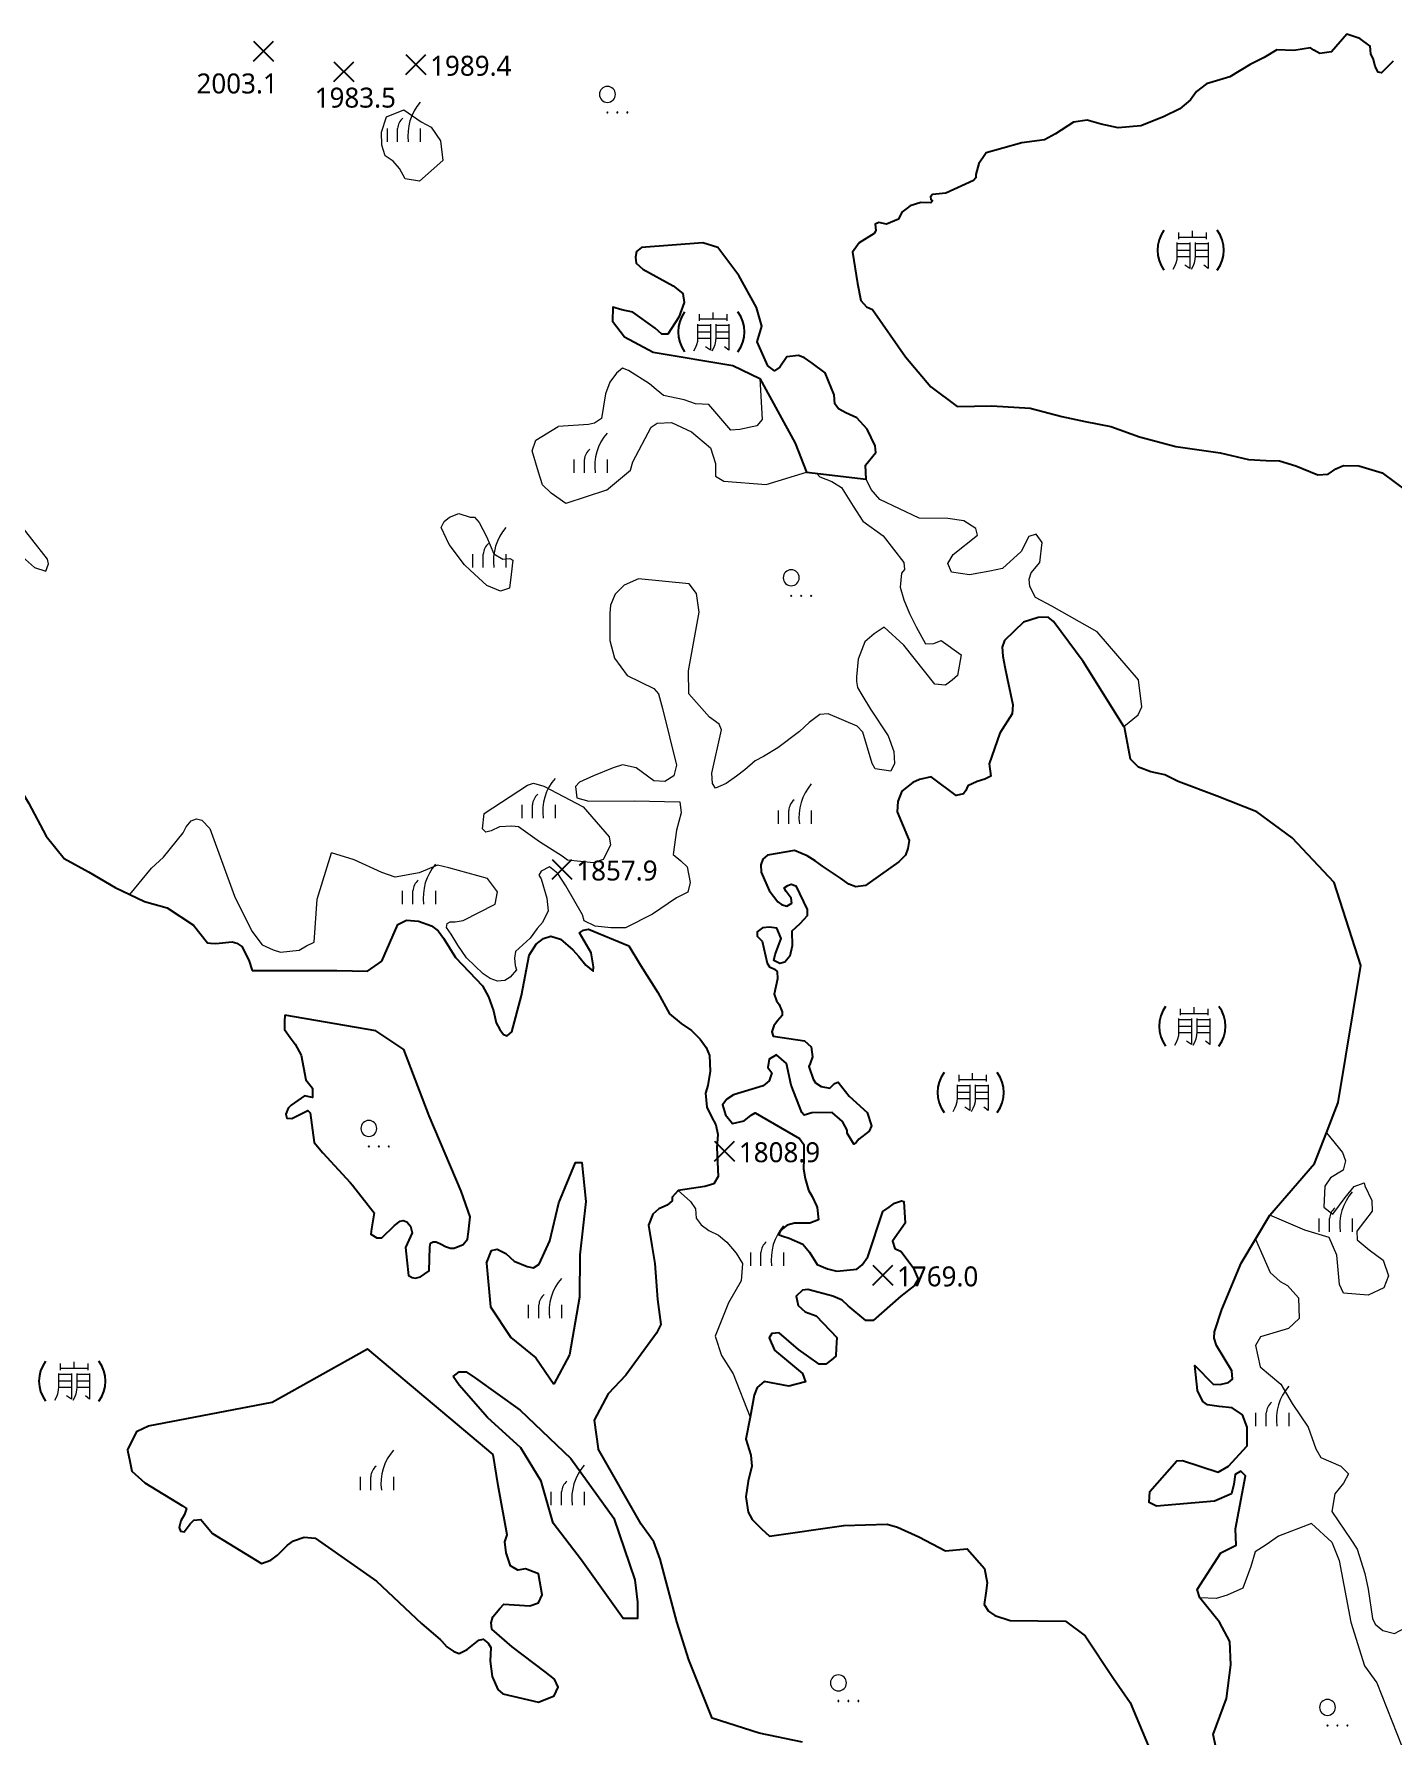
# Model space of a CAD drawing. Header units: metres. Extents: x 232867 to 235443, y 2535802 to 2538582.
# Drawn here: x 233607 to 234118, y 2537208 to 2537847 of the extents above; entities that cross this region are included whole.
import ezdxf

# ---------------------------------------------------------------- set-up
doc = ezdxf.new("R2010")
doc.units = ezdxf.units.M
doc.layers.add('9710500', color=3, linetype='Continuous', lineweight=20)
doc.layers.add('9720000', color=3, linetype='Continuous', lineweight=20)
doc.layers.add('9790201', color=34, linetype='145', lineweight=20, true_color=0xa55200)
doc.layers.add('9810200', color=7, linetype='Continuous')
doc.layers.add('9820205', color=34, linetype='Continuous', true_color=0xa55200)
doc.styles.add('LMP', font='')
doc.styles.get('LMP').set_extended_font_data('Microsoft JhengHei')
doc.linetypes.add('145', pattern='A,0,-7.5,[10,base.shx,S=1,R=0,X=0,Y=0]', length=7.5)

# ---------------------------------------------------------------- blocks, each defined once
blk = doc.blocks.new('98225')
at = {"lineweight": 0}
for points in [[(-4.3718, 4.121213), (-4.3718, 6.620776)], [(0.625848, 7.246036), (0.625848, 4.746473)], [(5.936866, 4.121213), (5.936866, 6.620776)], [(-6.557994, -7.127561), (-5.892824, -5.979033), (-5.403554, -4.744772), (-5.10201, -3.451385), (-4.997061, -2.128435), (-4.997061, -1.815065), (-4.997061, 2.87217)], [(-4.997061, 2.558801), (-0.311303, 2.558801), (-0.311303, -2.128435), (-0.311303, -6.81567), (-2.185606, -5.565149)], [(-4.997061, 0.059238), (-0.311303, 0.059238)], [(5.936866, 4.746473), (4.999714, 4.746473), (0.313957, 4.746473), (-4.3718, 4.746473)], [(-0.311303, 2.87217), (-0.311303, 2.558801)], [(0.313957, -7.127561), (0.979128, -5.979033), (1.468397, -4.744772), (1.769941, -3.451385), (1.876369, -2.128435), (1.876369, 2.558801), (1.876369, 2.87217)], [(1.876369, 2.558801), (6.560648, 2.558801)], [(1.876369, 0.059238), (6.560648, 0.059238)], [(6.560648, 2.87217), (6.560648, -1.815065), (6.560648, -6.503779), (6.560648, -6.81567), (4.999714, -5.565149)], [(-0.311303, -2.440326), (-4.997061, -2.440326)], [(6.560648, -2.440326), (1.876369, -2.440326)]]:
    blk.add_lwpolyline(points, dxfattribs=at)
for start, end in [(143.130102, 216.869898), (323.130102, 36.869898)]:
    blk.add_arc((0, 0), 12.5, start, end)
blk = doc.blocks.new('97132')
at = {"linetype": 'Continuous'}
for points in [[(-3.2, 6.8, 1), (2.8, 6.8, 1)], [(-0.4, 0, 1), (0, 0, 1)], [(3.35, 0, 1), (3.75, 0, 1)], [(7.1, 0, 1), (7.5, 0, 1)]]:
    blk.add_lwpolyline(points, format="xyb", close=True, dxfattribs=at)
blk = doc.blocks.new('97200')
at = {"linetype": 'Continuous'}
for points in [[(6.25, 15, 0.214635), (1.75, 0)], [(-0.25, 9, 0.201941), (-2.25, 5)]]:
    blk.add_lwpolyline(points, format="xyb", dxfattribs=at)
for points in [[(-6.25, 5), (-6.25, 0)], [(-2.25, 0), (-2.25, 5)], [(6.25, 5), (6.25, 0)]]:
    blk.add_lwpolyline(points, dxfattribs=at)
blk = doc.blocks.new('98120')
at = {"linetype": 'Continuous'}
for points in [[(-3.75, -3.75), (3.75, 3.75)], [(-3.75, 3.75), (3.75, -3.75)]]:
    blk.add_lwpolyline(points, dxfattribs=at)

msp = doc.modelspace()

# ---------------------------------------------------------------- linework, layer by layer
at = {"layer": '9790201', "flags": 128}
for points in [[(233746.019142, 2537819.012651), (233752.626413, 2537814.459583), (233756.366067, 2537812.515139), (233759.909656, 2537807.28131), (233760.72832, 2537799.944527), (233751.90606, 2537792.206006), (233746.530373, 2537793.042105), (233744.421362, 2537796.862031), (233742.100117, 2537799.693982), (233739.017955, 2537801.643401), (233737.784062, 2537805.689142), (233737.636361, 2537810.619487), (233739.57227, 2537816.343245)], [(233523.467089, 2537770.294435), (233520.095279, 2537771.787361), (233518.040738, 2537770.90413), (233516.318057, 2537769.047268), (233514.163072, 2537766.970213), (233511.57142, 2537765.323695), (233510.171152, 2537763.903115), (233510.17842, 2537762.818567), (233512.804236, 2537759.36771), (233519.211634, 2537758.006218), (233522.691884, 2537756.514113), (233531.415769, 2537749.313297), (233533.718446, 2537745.534614), (233533.192965, 2537743.036051), (233528.979803, 2537740.618039), (233523.442831, 2537741.552278), (233520.192545, 2537741.093838), (233517.272666, 2537739.878678), (233515.875305, 2537738.024278), (233511.148293, 2537731.372427), (233509.151902, 2537721.812814), (233509.269791, 2537720.403722), (233512.966921, 2537718.913258), (233515.46249, 2537718.715224), (233519.372138, 2537717.87713), (233523.074356, 2537715.627483), (233526.140472, 2537711.203816), (233529.651251, 2537705.15661), (233529.871038, 2537704.724433), (233534.004834, 2537702.803432), (233537.153223, 2537702.284958), (233539.535265, 2537702.845287), (233541.813227, 2537702.754066), (233543.230214, 2537701.680187), (233543.252747, 2537698.318089), (233542.199604, 2537693.646327), (233543.761374, 2537687.15053), (233548.315846, 2537687.184998), (233556.893494, 2537685.62301), (233565.962324, 2537675.496377), (233568.37344, 2537671.718515), (233576.330251, 2537665.704957), (233579.250857, 2537666.811663), (233580.976445, 2537668.234706), (233582.381801, 2537668.896103), (233585.644445, 2537667.510812), (233587.28994, 2537664.703298), (233603.850802, 2537649.967345), (233607.213599, 2537646.872988), (233611.45531, 2537645.568039), (233612.550911, 2537648.250465), (233612.093216, 2537650.029753), (233600.405931, 2537665.094667), (233589.39151, 2537679.496143), (233576.149408, 2537693.880752), (233571.178599, 2537704.093949), (233568.497784, 2537705.187871), (233565.60636, 2537704.497446), (233561.87098, 2537696.89246), (233559.656979, 2537694.870099), (233556.976164, 2537695.964022), (233539.71208, 2537712.100932), (233536.302167, 2537722.103102), (233535.842952, 2537724.105223), (233537.37953, 2537727.45952), (233545.353581, 2537734.205223), (233547.119007, 2537736.669876), (233547.315937, 2537740.459719), (233545.280628, 2537744.901192)], [(233771.044943, 2537665.880566), (233772.61032, 2537665.892418), (233774.413614, 2537663.892677), (233777.135228, 2537658.544232), (233779.864782, 2537652.077296), (233783.233454, 2537650.089406), (233785.915369, 2537650.333422), (233787.03826, 2537649.670792), (233786.405494, 2537644.296951), (233785.771141, 2537639.146808), (233782.424701, 2537638.00292), (233777.26544, 2537640.200963), (233770.962644, 2537645.969715), (233768.935725, 2537647.967763), (233763.067477, 2537655.529489), (233760.114297, 2537661.994732), (233761.216545, 2537664.240182), (233763.218057, 2537665.821309), (233766.786534, 2537667.190588)], [(233823.28648, 2537545.659839), (233823.763896, 2537542.587016), (233821.068698, 2537537.211323), (233817.433249, 2537535.930428), (233807.631741, 2537536.881679), (233805.570449, 2537538.461259), (233797.104795, 2537543.75243), (233789.206142, 2537549.38972), (233786.698214, 2537549.712554), (233782.030499, 2537549.44932), (233778.852214, 2537547.944003), (233776.919388, 2537547.473596), (233775.657729, 2537548.717406), (233776.300545, 2537554.419382), (233792.624829, 2537565.13963), (233794.783808, 2537565.839633), (233798.66404, 2537564.729597), (233813.525145, 2537556.980132)]]:
    msp.add_lwpolyline(points, close=True, dxfattribs=at)
for points in [[(233879.949641, 2537717.930795), (233880.742878, 2537702.511839), (233878.718824, 2537700.228139), (233872.380035, 2537698.819125), (233868.980575, 2537698.566551), (233860.746418, 2537708.258234), (233855.756444, 2537708.447294), (233851.436723, 2537710.002455), (233843.71588, 2537711.531868), (233840.978363, 2537713.77952), (233838.467587, 2537716.028889), (233830.495073, 2537720.958961), (233828.221011, 2537721.849095), (233825.966891, 2537720.017329), (233823.497665, 2537716.596071), (233821.942051, 2537712.274378), (233820.423001, 2537702.962534), (233817.715399, 2537701.127335), (233815.451308, 2537700.656519), (233804.134694, 2537699.991963)], [(233822.291901, 2537675.983035), (233807.02463, 2537670.931487), (233801.405414, 2537674.915731), (233798.252429, 2537678.023806), (233796.653705, 2537682.709621), (233794.360286, 2537690.745832), (233795.673454, 2537694.782562), (233804.134694, 2537699.991963)], [(233822.291901, 2537675.983035), (233831.240154, 2537683.458645), (233832.123853, 2537686.641062), (233839.058107, 2537699.623305), (233841.313888, 2537701.228246), (233846.754021, 2537701.496269), (233854.263081, 2537697.923714), (233861.336939, 2537691.85265), (233863.194081, 2537685.968931), (233863.228982, 2537681.205604), (233866.416658, 2537679.415035), (233882.298532, 2537678.174244), (233897.456971, 2537682.825755)], [(233901.20078, 2537682.375334), (233902.458579, 2537681.048919), (233907.006704, 2537679.268649), (233910.651186, 2537677.027864), (233915.010795, 2537670.028901), (233918.680207, 2537664.385739), (233926.204224, 2537658.771758), (233933.986559, 2537648.849818), (233934.233244, 2537646.129633), (233933.109508, 2537644.7601), (233932.69425, 2537639.53969), (233934.0896, 2537634.786663), (233936.168498, 2537629.585135), (233938.699217, 2537624.613865), (233942.146873, 2537618.288511), (233945.321254, 2537618.312543), (233948.033842, 2537619.467267), (233955.556197, 2537614.080112), (233954.252254, 2537606.35776), (233952.224876, 2537604.52771), (233949.744016, 2537602.694227), (233945.659346, 2537603.116979), (233933.987505, 2537617.773065), (233926.681919, 2537624.522888), (233922.874156, 2537622.034857), (233919.320082, 2537618.926477), (233916.819591, 2537612.419083)], [(234016.733368, 2537587.173643), (234022.143587, 2537591.524516), (234023.48243, 2537594.483542), (234022.273935, 2537604.682088), (234006.72256, 2537622.711368), (233989.645486, 2537632.336105), (233983.498538, 2537635.692134), (233981.427949, 2537639.759536), (233981.181265, 2537642.47972), (233981.843207, 2537644.979946), (233985.216076, 2537648.861721), (233986.068198, 2537656.353815), (233983.777516, 2537659.5122), (233981.063266, 2537658.584301), (233978.157176, 2537652.891359), (233971.174725, 2537646.487043), (233966.419802, 2537645.543695), (233958.720564, 2537644.124382), (233951.910011, 2537645.20701), (233950.526295, 2537648.372262), (233952.542039, 2537651.790087), (233961.785256, 2537659.118869), (233961.08675, 2537661.608795), (233956.530316, 2537664.52319), (233950.62839, 2537665.38586), (233939.743138, 2537665.53029), (233924.953422, 2537672.450291), (233921.750789, 2537676.282285), (233919.908604, 2537680.124579)], [(233916.819591, 2537612.419083), (233916.186942, 2537605.835322), (233916.200069, 2537604.020533), (233916.669968, 2537601.755481), (233918.276874, 2537599.045316), (233921.490685, 2537593.624988), (233928.13849, 2537583.693442), (233930.221858, 2537577.810831), (233930.481421, 2537573.275575), (233929.142283, 2537570.316241), (233923.240349, 2537571.178993), (233922.091856, 2537573.212045), (233918.605355, 2537584.982418), (233916.548241, 2537587.235451), (233905.630022, 2537591.916855), (233902.457233, 2537591.665968), (233898.397155, 2537588.68603), (233894.793849, 2537585.255828), (233886.675333, 2537579.069102), (233881.256426, 2537575.852013), (233878.093482, 2537574.240034), (233874.263431, 2537570.808115), (233871.10541, 2537568.515591), (233867.270436, 2537565.764218), (233863.202153, 2537563.918522), (233862.055301, 2537565.724726), (233861.800661, 2537569.579436), (233865.537181, 2537585.941726), (233864.615433, 2537587.976496), (233860.967822, 2537590.671207), (233853.194497, 2537599.459925), (233853.132143, 2537608.080172), (233857.054386, 2537630.115396), (233856.096538, 2537637.140835), (233853.349344, 2537640.749809), (233834.287996, 2537642.647216), (233828.862525, 2537640.337522), (233825.485964, 2537636.909037), (233823.70154, 2537632.812025), (233823.497768, 2537629.634427), (233823.571608, 2537619.426239), (233825.206409, 2537612.859648), (233830.01564, 2537606.317095), (233840.02852, 2537601.401975), (233841.857248, 2537599.374073), (233843.257099, 2537593.940008), (233848.626479, 2537572.655729), (233847.52229, 2537568.563869), (233844.135883, 2537566.496476), (233840.052832, 2537566.692418), (233833.441128, 2537571.633294), (233828.217788, 2537572.728045), (233824.824818, 2537571.568047), (233817.363565, 2537568.562353), (233812.164839, 2537566.254375), (233810.58911, 2537564.654415), (233811.073777, 2537560.347726), (233815.618523, 2537559.020974), (233832.624397, 2537559.149751), (233849.860298, 2537558.826548), (233850.343325, 2537554.746707), (233848.576951, 2537548.15436), (233847.282117, 2537539.070113), (233850.247851, 2537536.597099), (233852.53171, 2537534.345783), (233853.708099, 2537528.456304), (233852.827373, 2537524.819858), (233848.533986, 2537522.745597), (233839.508491, 2537516.552003), (233829.341066, 2537511.484067), (233823.899186, 2537511.442858), (233817.998894, 2537512.078762), (233813.902716, 2537514.089493), (233813.206072, 2537516.352828), (233807.005194, 2537527.195203), (233804.02305, 2537531.936702), (233800.83057, 2537534.407999), (233797.667626, 2537532.79602), (233796.772133, 2537531.201212), (233797.688958, 2537529.846988), (233799.782172, 2537522.603285), (233800.270121, 2537517.842898), (233798.260593, 2537513.517321), (233796.236297, 2537511.233381), (233793.541611, 2537507.583199), (233788.102199, 2537502.597532), (233787.658409, 2537500.052227), (233787.909094, 2537497.281097), (233788.382496, 2537495.667083), (233786.092806, 2537492.876709), (233784.022543, 2537491.705598), (233781.25287, 2537491.45353), (233778.474971, 2537492.35683), (233775.921435, 2537494.186171), (233769.643195, 2537500.14684), (233766.375443, 2537504.974886), (233763.805456, 2537509.114961), (233762.170757, 2537511.64452), (233762.391829, 2537513.032709), (233763.54161, 2537513.734677), (233765.389156, 2537513.748673), (233768.388127, 2537514.233562), (233780.354399, 2537520.332441), (233781.245269, 2537524.960904), (233777.513986, 2537530.016524), (233762.934952, 2537534.065626), (233758.771395, 2537534.958428), (233751.86284, 2537532.133064), (233742.867572, 2537530.447321), (233737.773661, 2537532.257418), (233727.34667, 2537537.03123), (233718.899781, 2537539.695593)], [(233643.057419, 2537523.991775), (233651.183799, 2537533.845819), (233655.707722, 2537537.979268), (233663.155986, 2537547.144978), (233664.278311, 2537549.430802), (233666.083473, 2537551.721798), (233668.127265, 2537552.420477), (233670.178927, 2537551.980555), (233673.159925, 2537548.814887), (233682.440699, 2537523.379192), (233688.905135, 2537510.219698), (233692.810748, 2537505.011445), (233696.920366, 2537503.22072), (233699.658013, 2537502.33053), (233706.709283, 2537503.067143), (233709.429618, 2537504.681876), (233712.379139, 2537506.070613), (233713.447958, 2537522.183455), (233718.899781, 2537539.695593)], [(234092.881494, 2537434.355307), (234098.894721, 2537427.006637), (234100.109418, 2537423.915038), (234099.182678, 2537420.330171), (234094.437318, 2537417.43195), (234092.315376, 2537414.315077), (234091.897201, 2537406.440647), (234095.253336, 2537403.842314), (234099.973883, 2537410.07967), (234103.280392, 2537414.159609), (234107.08306, 2537415.61955), (234107.330253, 2537414.428807), (234109.992662, 2537408.962942), (234110.022792, 2537404.908277), (234104.357781, 2537397.471151), (234104.382594, 2537394.132016), (234108.939247, 2537390.35016), (234114.210895, 2537386.57372), (234116.161854, 2537380.62542), (234114.527209, 2537376.081099), (234108.588421, 2537373.412362), (234099.28818, 2537374.057487), (234097.833379, 2537377.385791), (234096.798526, 2537388.350016), (234093.888924, 2537395.006624), (234084.811064, 2537397.800141), (234071.558126, 2537403.37925)], [(233849.167162, 2537412.772846), (233853.85259, 2537408.61568), (233855.734821, 2537405.834831), (233855.992769, 2537402.3429), (233857.873321, 2537399.794964), (233860.681555, 2537397.719908), (233864.419151, 2537395.884818), (233867.463504, 2537393.345699), (233870.985131, 2537389.179716), (233873.341279, 2537385.237829), (233872.922775, 2537378.712738), (233868.093583, 2537370.523751), (233863.063535, 2537357.907654), (233865.443191, 2537350.704985), (233869.916009, 2537343.751099), (233876.237942, 2537327.532808)], [(234066.195883, 2537394.362269), (234071.691482, 2537381.945434), (234075.476139, 2537378.448118), (234078.305421, 2537377.059153), (234082.333746, 2537372.388356), (234082.626538, 2537364.633423), (234078.661373, 2537360.842353), (234068.113849, 2537357.706629), (234066.259242, 2537354.401671), (234067.963166, 2537346.42236), (234075.763867, 2537339.89961), (234080.046387, 2537332.645022), (234085.985462, 2537323.757523), (234088.865622, 2537315.552054), (234090.769354, 2537312.275559), (234098.310596, 2537309.041756), (234101.150405, 2537306.242481), (234099.297551, 2537302.702471), (234096.038829, 2537298.681685), (234094.913472, 2537292.091338), (234102.039309, 2537281.56737), (234104.416343, 2537277.824329), (234107.303521, 2537268.678653), (234108.521863, 2537262.81125), (234110.248595, 2537251.776264), (234111.20397, 2537249.667913), (234114.04027, 2537247.338741), (234118.512071, 2537246.19728), (234127.871078, 2537251.204525), (234129.212032, 2537260.382221), (234131.033306, 2537268.153164), (234133.601374, 2537270.288198), (234137.845297, 2537268.204751), (234140.271455, 2537257.880258), (234141.612877, 2537239.508573)], [(234087.285888, 2537287.569295), (234074.922166, 2537282.702842), (234070.176336, 2537279.56457), (234066.14229, 2537276.90897), (234064.514087, 2537271.407906), (234061.474772, 2537263.27111), (234055.533139, 2537260.601062), (234051.488415, 2537259.377224), (234045.301033, 2537259.591347)], [(234087.285888, 2537287.569295), (234094.969632, 2537280.468278), (234097.64418, 2537273.567961), (234102.108894, 2537250.453649), (234107.239119, 2537234.026311), (234111.817694, 2537227.617697), (234121.295165, 2537203.82543), (234133.388449, 2537181.007538), (234137.466989, 2537177.697462), (234145.378503, 2537172.030013), (234165.6572, 2537166.788189)]]:
    msp.add_lwpolyline(points, dxfattribs=at)
at = {"layer": '9820205', "flags": 128}
for points in [[(234118.007331, 2537837.23267), (234113.556037, 2537832.853702), (234112.292632, 2537833.124482), (234111.155446, 2537835.218434), (234110.574539, 2537837.877276), (234109.577493, 2537839.972288), (234109.274725, 2537842.913576), (234105.468447, 2537845.828352), (234100.550685, 2537847.473183), (234094.855262, 2537840.842073), (234090.376126, 2537840.107326), (234088.124243, 2537841.351819), (234086.855484, 2537842.323411), (234080.696805, 2537841.295613), (234074.248208, 2537841.527155), (234069.504854, 2537838.687852), (234064.199868, 2537835.984469), (234056.526417, 2537831.440947), (234047.858063, 2537828.712112), (234044.095691, 2537825.880232), (234041.736864, 2537822.778632), (234037.838636, 2537819.385042), (234031.694949, 2537816.394971), (234023.17209, 2537812.966385), (234014.628883, 2537812.200884), (234008.17172, 2537813.553725), (234002.974748, 2537815.056272), (233997.79491, 2537814.316223), (233991.10137, 2537809.920286), (233986.914294, 2537807.645874), (233978.37323, 2537806.600048), (233971.241065, 2537804.58369), (233964.9476, 2537802.85402), (233963.701329, 2537800.882203), (233962.175849, 2537798.768102), (233961.085781, 2537794.69491), (233961.095419, 2537793.433449), (233960.262073, 2537792.44595), (233949.787957, 2537787.600893), (233944.746118, 2537787.142229), (233944.051841, 2537786.295952), (233944.199478, 2537785.315876), (233944.764322, 2537784.759469), (233944.209115, 2537784.054415), (233940.424256, 2537784.165944), (233936.369824, 2537782.873729), (233935.255126, 2537782.024271), (233933.304941, 2537780.467638), (233932.062954, 2537777.935172), (233927.453315, 2537775.937903), (233924.645154, 2537776.617505), (233923.248034, 2537776.046251), (233923.546519, 2537773.665612), (233922.854384, 2537772.53901), (233917.275543, 2537768.992532), (233914.779788, 2537765.469385), (233916.551425, 2537753.708473), (233917.861947, 2537747.27055), (233919.982257, 2537744.903697), (233922.231999, 2537743.939529), (233934.701418, 2537726.092071), (233944.177561, 2537714.809974), (233954.04414, 2537707.455604), (233967.07612, 2537707.694391), (233981.51807, 2537706.822485), (233993.454629, 2537703.688893), (234002.158321, 2537701.79237), (234011.842996, 2537699.903271), (234022.663786, 2537696.060383), (234036.286312, 2537692.378867), (234052.982287, 2537689.982143), (234063.652228, 2537687.539817), (234070.242036, 2537687.169173), (234075.288159, 2537687.067189), (234081.329186, 2537685.150517), (234089.624237, 2537681.709027), (234093.546025, 2537682.019045), (234096.47398, 2537684.003588), (234099.267148, 2537685.286259), (234105.013973, 2537685.189577), (234113.864231, 2537682.453141), (234123.165966, 2537675.655178)], [(233919.908604, 2537680.124579), (233919.643638, 2537685.33984), (233923.463342, 2537690.132348), (233923.218319, 2537692.625707), (233920.224145, 2537698.954494), (233916.337963, 2537703.234989), (233912.243321, 2537705.018692), (233909.51079, 2537706.585868), (233908.137046, 2537708.39017), (233907.885375, 2537711.790829), (233904.422761, 2537720.157609), (233899.634599, 2537723.750762), (233896.672003, 2537725.769873), (233894.39794, 2537726.660008), (233890.093176, 2537726.173743), (233887.400532, 2537722.297118), (233885.369831, 2537720.920718), (233882.862379, 2537722.716437), (233878.941296, 2537731.760258), (233880.712017, 2537737.671443), (233878.619824, 2537744.687571), (233871.956238, 2537756.65952), (233864.168917, 2537767.261936), (233858.487085, 2537769.033623), (233835.371089, 2537767.270758), (233833.568791, 2537765.66925), (233833.130266, 2537763.624391), (233833.373627, 2537761.357857), (233835.884402, 2537759.108488), (233847.26801, 2537752.843214), (233850.917479, 2537749.921953), (233851.395891, 2537746.52301), (233849.395104, 2537741.063759), (233845.360293, 2537734.681759), (233843.092878, 2537734.664593), (233840.582102, 2537736.913962), (233832.147796, 2537742.974726), (233828.059802, 2537743.851128), (233824.652032, 2537744.73268), (233824.463515, 2537739.513987), (233829.041555, 2537733.650866), (233839.741614, 2537727.834092), (233869.709712, 2537722.843701), (233879.949641, 2537717.930795)], [(233879.949641, 2537717.930795), (233893.197305, 2537693.609511), (233897.456971, 2537682.825755)], [(233897.456971, 2537682.825755), (233919.908604, 2537680.124579)], [(234016.733368, 2537587.173643), (234001.47728, 2537611.594219), (233990.352455, 2537626.624267), (233988.309292, 2537628.189516), (233984.471881, 2537628.160467), (233979.067609, 2537626.313025), (233971.893931, 2537619.484226), (233971.009228, 2537616.993547), (233971.2598, 2537613.608196), (233971.9668, 2537609.548851), (233972.901186, 2537605.265411), (233974.072895, 2537599.403052), (233975.005625, 2537595.345416), (233974.804737, 2537591.956648), (233970.117401, 2537584.695037), (233966.138722, 2537573.148277), (233966.720581, 2537568.428529), (233964.50418, 2537567.320828), (233961.590338, 2537566.49343)], [(234092.881494, 2537434.355307), (234097.353605, 2537445.833682), (234105.831405, 2537497.243247), (234095.801098, 2537528.441295), (234080.051615, 2537545.34496), (234066.726845, 2537555.073263), (234051.831886, 2537560.903725), (234037.167107, 2537566.507343), (234032.121972, 2537568.983589), (234026.858635, 2537570.086671), (234022.271593, 2537571.872796), (234019.288672, 2537574.812642), (234016.921613, 2537586.872317), (234016.733368, 2537587.173643)], [(233961.590338, 2537566.49343), (233958.073917, 2537564.866986), (233957.399456, 2537563.026603), (233956.490666, 2537561.872674), (233953.744161, 2537561.163649), (233944.29105, 2537568.203769), (233939.941158, 2537567.253195), (233937.427303, 2537566.087113), (233933.323486, 2537562.844306), (233931.746947, 2537558.932406), (233931.546178, 2537555.030924), (233935.981647, 2537544.282259), (233935.544871, 2537541.296628), (233934.646149, 2537538.766318), (233932.142362, 2537536.223855), (233921.420873, 2537528.57216), (233919.594903, 2537527.411286), (233915.92954, 2537526.924714), (233913.400584, 2537527.823204), (233910.173674, 2537530.092866), (233906.486497, 2537532.588453), (233903.490561, 2537534.630454), (233900.72392, 2537536.674192), (233897.729661, 2537538.486796), (233892.899365, 2537540.514909), (233882.822133, 2537538.83274), (233880.999519, 2537537.213072), (233880.326736, 2537535.143292), (233880.346872, 2537532.39053), (233883.378046, 2537525.531195), (233886.620057, 2537521.196961), (233888.002539, 2537520.289791), (233890.071228, 2537519.617226), (233891.897197, 2537520.778099), (233891.654478, 2537522.611538), (233889.801661, 2537525.121014), (233889.103708, 2537526.492186), (233890.472766, 2537527.420191), (233891.615885, 2537527.887665), (233893.455278, 2537527.213364), (233897.648029, 2537518.298138), (233897.664809, 2537516.00417), (233894.935083, 2537513.001177), (233891.974385, 2537510.225844), (233892.014656, 2537504.72032), (233891.126002, 2537500.813629), (233889.308423, 2537498.505772), (233887.477419, 2537498.033089), (233885.176079, 2537499.162711), (233885.617889, 2537501.460152), (233887.867211, 2537507.441831), (233886.233621, 2537511.329425), (233883.478725, 2537511.767384), (233880.958159, 2537511.51889), (233878.90625, 2537509.897487), (233878.917996, 2537508.291709), (233880.76578, 2537506.470423), (233882.660547, 2537498.226026), (233883.587795, 2537496.85659), (233885.428866, 2537495.952892), (233886.352758, 2537495.042249), (233886.602189, 2537492.291223), (233885.268369, 2537486.545885), (233886.204006, 2537484.029464), (233887.131254, 2537482.660028), (233888.297865, 2537479.915946), (233888.307933, 2537478.539565), (233886.488675, 2537476.461105), (233885.126329, 2537474.615513), (233884.455224, 2537472.316336), (233884.92556, 2537470.71403), (233896.633026, 2537468.9674), (233899.172051, 2537466.692529), (233899.657488, 2537463.025652), (233898.758766, 2537460.495342), (233898.308566, 2537459.344885), (233899.948869, 2537454.539705), (233900.876117, 2537453.170268), (233902.949839, 2537451.809513), (233906.165002, 2537451.145629), (233907.985938, 2537452.994693), (233909.358352, 2537453.463903), (233913.524255, 2537448.219027), (233920.219114, 2537442.075661), (233921.861094, 2537437.041083), (233920.959017, 2537434.969567), (233917.082816, 2537431.957893), (233916.174026, 2537430.803964), (233915.26188, 2537430.108829), (233914.798256, 2537430.793547), (233912.709432, 2537434.218875), (233912.701042, 2537435.365859), (233910.985296, 2537438.690298), (233907.105358, 2537442.051077), (233899.395562, 2537441.875779), (233896.597634, 2537441.03627), (233895.655371, 2537442.081254), (233891.620908, 2537452.31189), (233889.933365, 2537460.446988), (233886.187364, 2537463.677767), (233883.407358, 2537462.027134), (233882.963968, 2537458.99742), (233884.375039, 2537456.912939), (233883.466349, 2537453.879701), (233881.153329, 2537451.999809), (233870.009711, 2537448.656251), (233867.462355, 2537447.00738), (233865.848972, 2537444.89999), (233867.039191, 2537441.18426), (233869.62194, 2537437.944671), (233874.035555, 2537438.909288), (233876.579539, 2537441.023726), (233878.201349, 2537441.967196), (233894.79031, 2537432.315391), (233896.435717, 2537429.999888), (233896.474482, 2537424.645861), (233896.268799, 2537420.919558), (233896.993717, 2537417.200303), (233898.188992, 2537412.786222), (233899.601749, 2537410.468957), (233901.255582, 2537406.989535), (233901.493289, 2537406.292946), (233901.992299, 2537401.640794), (233898.743621, 2537400.452204), (233892.927364, 2537400.40815), (233890.140616, 2537399.688652), (233887.827597, 2537397.80876), (233886.908794, 2537396.172225), (233888.542402, 2537395.486208), (233890.873962, 2537394.805479), (233896.009123, 2537392.516409), (233898.590187, 2537389.509603), (233901.4157, 2537384.875073), (233905.382553, 2537383.275543), (233908.87905, 2537382.370841), (233916.318803, 2537383.125582), (233918.400858, 2537384.770928), (233920.4728, 2537387.812977), (233926.16602, 2537404.85025), (233928.480725, 2537406.497358), (233930.564465, 2537407.909921), (233933.116877, 2537408.86044), (233934.049164, 2537408.634705), (233934.573455, 2537400.490796), (233929.736676, 2537393.70306), (233930.687503, 2537390.916703), (233933.022433, 2537389.770406), (233934.431819, 2537387.918708), (233937.486611, 2537383.751508), (233939.379837, 2537379.342713), (233938.000789, 2537377.004302), (233932.911135, 2537373.008209), (233922.507603, 2537363.850343), (233919.7158, 2537363.829196), (233913.16114, 2537369.366667), (233910.819468, 2537371.444099), (233907.317915, 2537373.047153), (233897.993363, 2537375.537288), (233895.901196, 2537375.288645), (233893.591547, 2537372.943185), (233894.31478, 2537369.456714), (233896.890787, 2537367.14826), (233901.090291, 2537365.550493), (233908.826742, 2537357.461211), (233908.622744, 2537353.502124), (233908.412005, 2537350.474173), (233906.793565, 2537349.065134), (233904.711511, 2537347.419788), (233902.152357, 2537347.400404), (233894.434446, 2537352.929064), (233887.176779, 2537359.159599), (233884.386661, 2537358.905669), (233883.467858, 2537357.269134), (233885.362769, 2537352.627555), (233895.89608, 2537343.861068), (233897.081243, 2537340.84369), (233890.811483, 2537339.166624), (233881.491986, 2537340.958407), (233878.949687, 2537338.611185), (233877.806661, 2537335.808969), (233876.237942, 2537327.532808)], [(233599.47911, 2537567.752419), (233600.220533, 2537567.021301), (233602.288418, 2537562.843244), (233605.037597, 2537558.44366), (233611.581124, 2537545.912064), (233618.435874, 2537537.576545), (233627.533985, 2537532.54499), (233637.544617, 2537526.613597), (233643.057419, 2537523.991775)], [(233643.057419, 2537523.991775), (233648.570221, 2537521.369954), (233657.084068, 2537518.940881), (233666.985281, 2537512.441939), (233672.242345, 2537505.794476), (233673.376027, 2537505.68972), (233675.416037, 2537505.591828), (233681.52987, 2537506.204858), (233683.346395, 2537505.651899), (233685.167566, 2537504.418912), (233687.808099, 2537499.338442), (233689.0814, 2537495.381054)], [(233737.761357, 2537498.955434), (233743.842877, 2537512.742499), (233747.03583, 2537514.369799), (233751.616886, 2537513.946462), (233756.436679, 2537512.150833), (233758.967584, 2537510.337867), (233761.047278, 2537507.605418), (233765.448683, 2537500.310218), (233775.596924, 2537489.623293), (233777.915354, 2537485.518551), (233779.784212, 2537480.26532), (233780.732592, 2537475.692168), (233782.123978, 2537473.183522), (233783.51044, 2537471.361889), (233784.887055, 2537470.914282), (233786.708317, 2537472.302177), (233790.272061, 2537486.070173), (233793.139291, 2537501.206993), (233795.856413, 2537505.349874), (233798.588306, 2537507.431716), (233801.328405, 2537508.368536), (233804.998831, 2537507.251251), (233809.606147, 2537503.163845), (233811.913088, 2537500.662134), (233814.453841, 2537497.475143), (233817.216918, 2537495.205903), (233817.434318, 2537496.810666), (233816.481014, 2537502.070831), (233812.077968, 2537509.595035), (233813.673624, 2537510.523188), (233815.501451, 2537510.995065), (233830.65406, 2537504.69736), (233835.055465, 2537497.40216), (233841.538205, 2537487.145506), (233845.944534, 2537479.163293), (233850.319679, 2537475.532162), (233854.230482, 2537472.813581), (233857.457901, 2537469.631791), (233859.769766, 2537466.443067), (233860.935546, 2537463.474678), (233861.207107, 2537457.5223), (233860.329301, 2537452.248266), (233859.435082, 2537449.264276), (233859.930609, 2537444.000644), (233861.787978, 2537440.350444), (233863.411535, 2537437.385523), (233864.124462, 2537433.726655), (233863.70115, 2537428.914097), (233864.237708, 2537417.925357), (233862.655182, 2537415.16517), (233859.228417, 2537414.22315), (233849.167162, 2537412.772846)], [(233689.0814, 2537495.381054), (233708.078763, 2537495.433326), (233720.934904, 2537495.433326), (233732.413603, 2537495.127363), (233737.761357, 2537498.955434)], [(233701.384224, 2537478.674819), (233701.192093, 2537476.269687), (233701.213065, 2537473.263391), (233703.314257, 2537470.272853), (233705.181086, 2537467.743072), (233707.52148, 2537463.598018), (233709.203957, 2537454.360132), (233711.769033, 2537451.141843), (233711.793232, 2537447.67304), (233708.78363, 2537448.344037), (233703.722846, 2537444.83671), (233702.575234, 2537443.671687), (233701.666824, 2537441.352147), (233702.138774, 2537439.968128), (233703.989472, 2537439.750883), (233709.978025, 2537442.802706), (233710.90902, 2537441.884696), (233712.373267, 2537430.79503), (233715.63659, 2537426.888234), (233725.871274, 2537415.745077)], [(233770.976175, 2537402.791704), (233767.594298, 2537412.513716), (233755.617542, 2537440.752402), (233746.085581, 2537465.670595), (233735.575992, 2537472.755179), (233701.384224, 2537478.674819)], [(234071.558126, 2537403.37925), (234088.409383, 2537422.876932), (234092.881494, 2537434.355307)], [(233777.129113, 2537385.398675), (233778.983927, 2537390.137349), (233781.105117, 2537390.625884), (233784.421776, 2537388.997398), (233787.510793, 2537386.186032), (233792.483254, 2537384.09763), (233794.847244, 2537383.643081), (233796.961697, 2537385.076488), (233800.912438, 2537393.846971), (233804.352319, 2537408.046897), (233810.618207, 2537423.21316), (233812.978828, 2537423.231047), (233814.49962, 2537408.596247), (233812.282155, 2537388.499809), (233812.158933, 2537372.671397), (233808.300822, 2537350.90891), (233802.472488, 2537339.92419)], [(233725.871274, 2537415.745077), (233726.816597, 2537414.715844), (233734.978936, 2537404.370719), (233733.865201, 2537398.34937), (233733.648585, 2537396.266337), (233735.96962, 2537394.896326), (233737.818704, 2537394.910334), (233742.58742, 2537399.544988), (233744.690225, 2537401.206566), (233745.863235, 2537401.450546), (233747.158682, 2537400.990179), (233748.57988, 2537399.355303), (233749.185436, 2537396.77388), (233746.6401, 2537391.22993), (233747.1431, 2537386.531901), (233747.888489, 2537380.777794), (233749.186421, 2537379.964807), (233750.362745, 2537379.738629), (233752.356366, 2537380.223919), (233755.629695, 2537382.482097), (233755.801676, 2537391.416897), (233756.143308, 2537392.947584), (233757.079728, 2537393.424864), (233758.254395, 2537393.433765), (233760.140489, 2537392.507689), (233761.790822, 2537391.697372), (233763.675259, 2537391.006375), (233764.967393, 2537391.016166), (233768.363988, 2537392.452456), (233769.99444, 2537394.463093), (233770.327789, 2537397.169177), (233770.976175, 2537402.791704)], [(233849.167162, 2537412.772846), (233846.896328, 2537410.236463), (233846.906176, 2537408.862437), (233845.086555, 2537407.245539), (233841.891961, 2537405.847243), (233839.617845, 2537403.768868), (233838.045167, 2537399.634656), (233839.243772, 2537392.086181), (233840.437453, 2537385.22472), (233841.449842, 2537371.7204), (233842.661576, 2537362.339891), (233841.082333, 2537359.121696), (233829.522256, 2537343.231986), (233822.933722, 2537336.311583), (233817.669083, 2537326.372503), (233819.130042, 2537315.592992)], [(234066.195883, 2537394.362269), (234071.558126, 2537403.37925)], [(234045.301033, 2537259.591347), (234044.304502, 2537262.748579), (234053.200225, 2537276.448879), (234059.01489, 2537279.414266), (234058.725997, 2537285.498197), (234062.467164, 2537305.489011), (234060.752026, 2537307.180131), (234058.572441, 2537305.946395), (234058.113478, 2537302.291247), (234057.168132, 2537298.632413), (234050.865255, 2537295.906772), (234028.990797, 2537294.036944), (234026.30472, 2537295.477264), (234026.516834, 2537299.617432), (234036.644969, 2537311.136065), (234038.833694, 2537311.152646), (234052.242144, 2537306.872218), (234056.116759, 2537309.092574), (234063.112649, 2537316.692361), (234063.059636, 2537323.751858), (234061.322561, 2537328.364149), (234057.411385, 2537331.012412), (234052.543894, 2537331.462427), (234048.160959, 2537332.159558), (234046.449477, 2537333.363816), (234044.472866, 2537337.487403), (234043.428805, 2537346.97384), (234050.291187, 2537339.965929), (234052.968124, 2537339.742763), (234056.124132, 2537340.497007), (234057.574142, 2537341.725216), (234057.307186, 2537344.887975), (234051.599876, 2537354.490038), (234050.750865, 2537357.20854), (234050.851607, 2537359.578808), (234053.511895, 2537368.010702), (234060.83364, 2537385.345288), (234066.195883, 2537394.362269)], [(233777.129113, 2537385.398675), (233778.71208, 2537368.991305), (233786.340972, 2537357.430258), (233795.692528, 2537349.804891), (233802.472488, 2537339.92419)], [(233642.141142, 2537315.126105), (233645.887555, 2537322.278818), (233650.145486, 2537324.210906), (233696.595398, 2537333.112125), (233732.404345, 2537353.194019)], [(233779.605222, 2537313.522825), (233732.404345, 2537353.194019)], [(233876.237942, 2537327.532808), (233874.669224, 2537319.256648), (233876.574248, 2537313.218366), (233876.837236, 2537309.03002), (233875.481785, 2537303.432635), (233874.59332, 2537297.605991), (233875.566057, 2537291.793445), (233876.982184, 2537289.010612), (233880.497221, 2537285.545288), (233883.5419, 2537282.77479), (233911.43297, 2537286.710793), (233927.715121, 2537287.299713), (233931.678604, 2537286.165751), (233939.615682, 2537282.501124), (233949.65841, 2537277.22287), (233957.796115, 2537277.982898), (233964.364258, 2537270.583157), (233965.333624, 2537265.236178), (233964.896976, 2537261.275329), (233964.229364, 2537257.079934), (233965.876456, 2537254.531647), (233968.214757, 2537252.919783), (233974.044498, 2537251.101567), (233994.753747, 2537250.792833), (234002.239008, 2537245.262411), (234012.824567, 2537229.279627), (234019.171858, 2537220.248637), (234028.169317, 2537198.666706)], [(233642.141142, 2537315.126105), (233643.016515, 2537311.015459)], [(233760.341368, 2537243.268988), (233762.240955, 2537241.207922), (233764.807991, 2537239.368286), (233766.902616, 2537238.687005), (233769.911636, 2537240.104144), (233774.299458, 2537243.623226), (233775.92167, 2537244.100301), (233777.790498, 2537242.487758), (233778.730517, 2537240.868172), (233778.533546, 2537235.754153), (233779.270189, 2537229.95005), (233781.393639, 2537225.086012), (233783.262466, 2537223.473469), (233796.752617, 2537220.322326), (233802.541658, 2537222.690095), (233804.144654, 2537225.955674), (233802.730622, 2537228.965991), (233799.228372, 2537231.728087), (233786.855994, 2537241.162168), (233779.146879, 2537247.842956), (233778.898663, 2537250.164949), (233779.579255, 2537252.493985), (233782.112661, 2537255.534231), (233783.726867, 2537257.173183), (233793.484166, 2537256.550001), (233796.72699, 2537257.736526), (233798.099385, 2537260.76797), (233796.651723, 2537268.65817), (233791.762665, 2537270.480201), (233788.979441, 2537269.994323), (233786.181804, 2537271.599824), (233784.522758, 2537276.467383), (233784.029528, 2537280.646619), (233784.940721, 2537283.209791), (233781.561776, 2537301.775175), (233779.605222, 2537313.522825)], [(233895.96832, 2537205.347653), (233879.657516, 2537208.716058), (233861.933956, 2537214.401727), (233853.167463, 2537236.218205), (233848.642609, 2537250.617319), (233842.423471, 2537274.082667), (233840.049775, 2537280.582992), (233835.347891, 2537287.298479), (233819.130042, 2537315.592992)], [(233643.016515, 2537311.015459), (233643.821006, 2537307.237665), (233648.72768, 2537302.859505), (233662.811499, 2537294.168616)], [(233662.811499, 2537294.168616), (233664.35249, 2537293.217696), (233663.671897, 2537290.888661), (233662.294698, 2537288.554343), (233661.615707, 2537285.992932), (233662.08972, 2537284.602201), (233663.484535, 2537284.380389), (233665.785739, 2537287.418875), (233667.169344, 2537288.823691), (233669.721967, 2537289.075432), (233674.170642, 2537283.764249), (233692.593089, 2537272.51694), (233696.068116, 2537273.705226), (233698.609529, 2537275.583595), (233700.684937, 2537277.690819), (233702.299142, 2537279.329771), (233704.609955, 2537280.974004), (233708.547785, 2537282.398187), (233712.730628, 2537281.965126), (233715.220255, 2537280.230805)], [(233715.220255, 2537280.230805), (233735.830749, 2537265.873145), (233752.659809, 2537249.966004), (233759.901317, 2537243.746446), (233760.341368, 2537243.268988)], [(234159.935553, 2537151.153076), (234141.004988, 2537145.897323), (234121.56793, 2537143.315626), (234111.108858, 2537143.479836), (234107.68955, 2537145.401491), (234103.78203, 2537147.562892), (234088.888837, 2537155.240299), (234070.567196, 2537166.056514), (234058.780654, 2537181.0608), (234052.827058, 2537196.596163), (234050.307394, 2537208.262424), (234055.313878, 2537221.689815), (234056.921161, 2537234.36112), (234056.61216, 2537243.122791), (234052.666251, 2537250.396242), (234045.301033, 2537259.591347)]]:
    msp.add_lwpolyline(points, dxfattribs=at)
msp.add_lwpolyline([(233764.566168, 2537342.82634), (233766.900124, 2537344.487337), (233769.480416, 2537344.50689), (233773.015801, 2537342.186098), (233789.757797, 2537330.105533), (233808.889205, 2537311.939355), (233825.001425, 2537289.524646), (233832.908666, 2537266.343483), (233833.907451, 2537257.899748), (233833.930978, 2537254.613308), (233833.951143, 2537251.796359), (233828.555987, 2537251.755474), (233812.916272, 2537273.704247), (233802.259704, 2537287.708996), (233797.690245, 2537303.403184), (233790.093197, 2537316.022568), (233777.578538, 2537327.430893), (233766.935414, 2537339.557677)], close=True, dxfattribs=at)

# ---------------------------------------------------------------- block references
at = {"layer": '9710500'}
for p in [(233822.795164, 2537817.992977), (233891.905293, 2537636.263721), (233733.1198, 2537429.2382), (233909.647854, 2537220.797565), (234093.487, 2537211.5986)]:
    msp.add_blockref('97132', p, dxfattribs=at)
at = {"layer": '9720000'}
for p in [(233745.999, 2537806.8995), (233816.225802, 2537682.470869), (233778.1922, 2537646.9779), (233796.6751, 2537552.6613), (233893.008237, 2537550.568532), (233751.7567, 2537520.3794), (234096.318, 2537397.184), (233882.5783, 2537384.4147), (233799.071, 2537364.6772), (234072.4903, 2537324.1125), (233735.893771, 2537300.097244), (233807.6388, 2537294.4576)]:
    msp.add_blockref('97200', p, dxfattribs=at)
at = {"layer": '9810200'}
for p in [(233693.3704, 2537841.0176, 2003.147545), (233723.4833, 2537833.3216, 1983.512434), (233750.5866, 2537836.0051, 1989.44607), (233805.5324, 2537533.4608, 1857.904683), (233866.6412, 2537427.5391, 1808.865996), (233926.1018, 2537380.8747, 1769.009404)]:
    msp.add_blockref('98120', p, dxfattribs=at)
at = {"layer": '9820205'}
for p in [(234041.8301, 2537766.1876), (233861.639143, 2537735.496616), (234042.455652, 2537474.444368), (233959.147731, 2537449.587128), (233621.4126, 2537341.0522)]:
    msp.add_blockref('98225', p, dxfattribs=at)

# ---------------------------------------------------------------- texts
at = {"layer": '9810200', "style": 'LMP'}
for s, p in [('1989.4', (233755.959813, 2537831.807022, 1989.44607)), ('2003.1', (233668.133763, 2537825.147507, 2003.147545)), ('1983.5', (233712.561206, 2537819.817607, 1985)), ('1857.9', (233810.905613, 2537529.262722, 1857.904683)), ('1808.9', (233872.014413, 2537423.341022, 1808.865996)), ('1769.0', (233931.475013, 2537376.676622, 1769.009404))]:
    msp.add_text(s, height=7.5, dxfattribs=at).set_placement(p)

doc.saveas('drawing.dxf')
